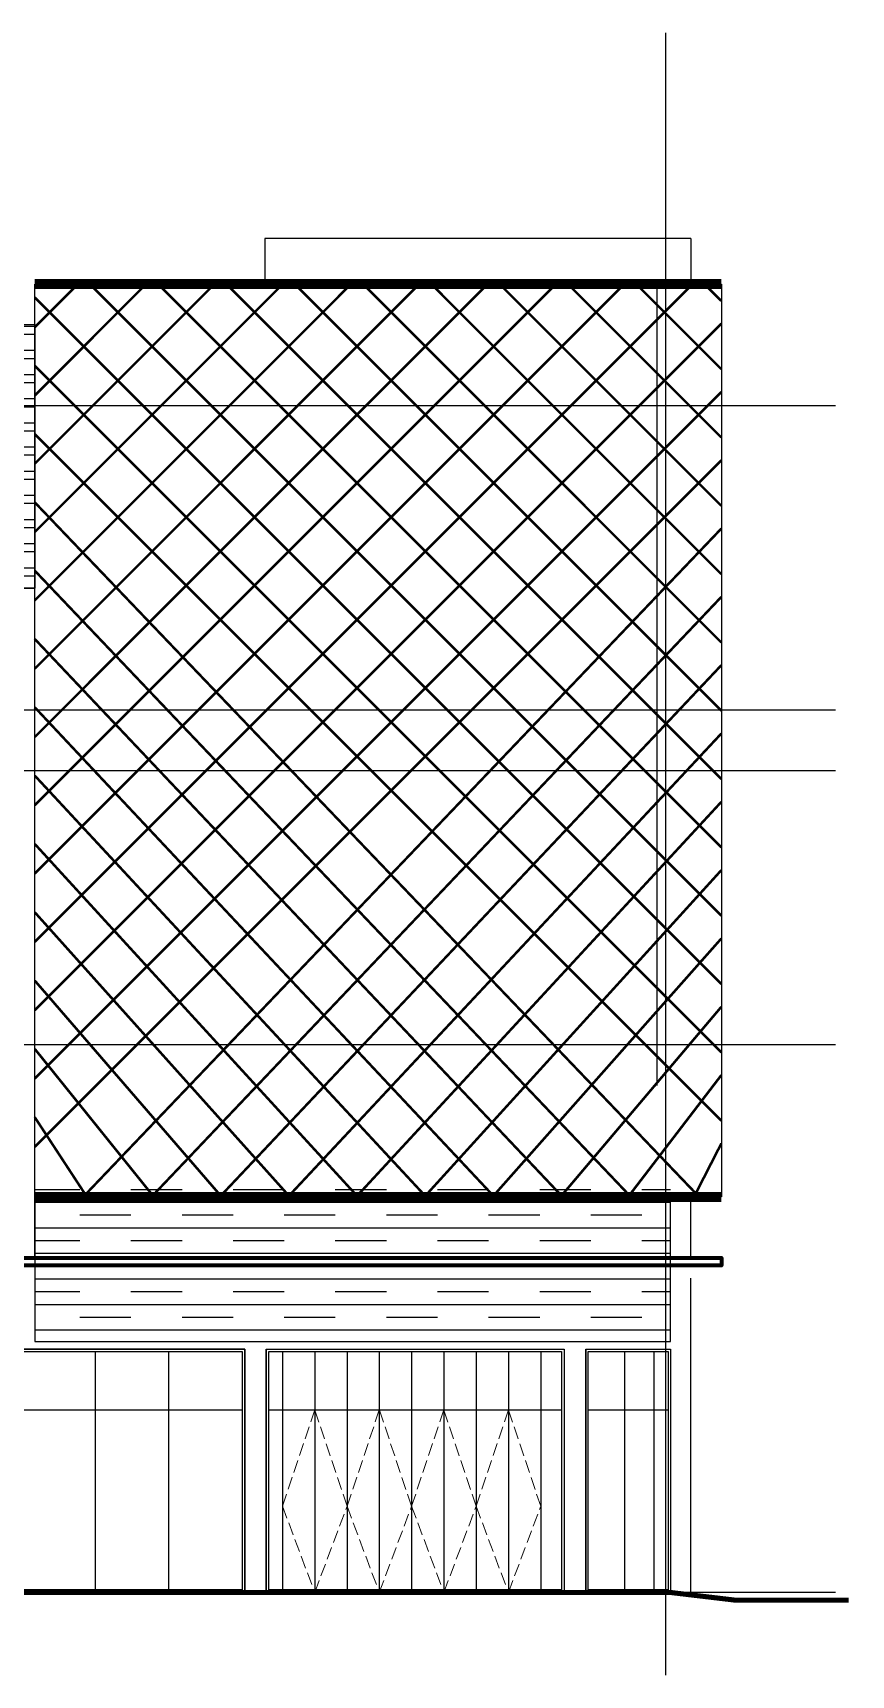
# Model space of a CAD drawing. Extents: x -737978 to 768813, y -372247 to 1140308.
# Drawn here: x -570315 to -554178, y -249678 to -217295 of the extents above; entities that cross this region are included whole.
import ezdxf

# ---------------------------------------------------------------- set-up
doc = ezdxf.new("R2010")
doc.units = 0
doc.header["$LTSCALE"] = 1000
doc.header["$MEASUREMENT"] = 0
doc.linetypes.add('DASH', pattern=[0.35, 0.25, -0.1])
doc.layers.get('0').update_dxf_attribs({"linetype": 'CONTINUOUS'})
for name, color, linetype in [('A-FLOR-OTHER2-ON', 83, 'CONTINUOUS'), ('A-WALL-GLAZ', 141, 'CONTINUOUS'), ('BORDER', 7, 'CONTINUOUS'), ('C-Z-HATCH', 253, 'CONTINUOUS'), ('HZ', 7, 'CONTINUOUS'), ('WALL-PARAPET', 6, 'CONTINUOUS')]:
    doc.layers.add(name, color=color, linetype=linetype)
doc.layers.add('DRAW', color=7, linetype='CONTINUOUS', lineweight=70)
doc.layers.add('L-外墙', color=7, linetype='CONTINUOUS', lineweight=9)
pattern_1 = [(0, (1007.77, 251.94), (1007.7696, 503.8848), [1007.7696, -1007.7696]), (0, (0, 503.9), (0, 503.8848), [])]

msp = doc.modelspace()

# ---------------------------------------------------------------- hatches: boundary and pattern name
at = {"layer": 'HZ'}
h = msp.add_hatch(dxfattribs=at)
h.set_pattern_fill('ANSI32', color=8, scale=300)
h.set_pattern_definition([(0, (-821446.55, -101159.35), (1e-13, 476.25), []), (0, (-821287.8, -101318.1), (1e-13, 476.25), [])])
h.paths.add_polyline_path([(-618737.9, -228247.8), (-618737.9, -223047.8), (-570277.9, -223047.8), (-570277.9, -228247.8)])
h = msp.add_hatch(dxfattribs=at)
h.set_pattern_fill('不能通行的沼泽地', color=8, scale=300)
h.set_pattern_definition(pattern_1)
h.paths.add_polyline_path([(-557737.9, -241447.8), (-557737.9, -239947.8), (-570277.9, -239947.8), (-570277.9, -243097.8), (-567187.9, -243097.8), (-567187.9, -243116.6), (-567187.9, -241447.8)])
h = msp.add_hatch(dxfattribs=at)
h.set_pattern_fill('不能通行的沼泽地', color=8, scale=300)
h.set_pattern_definition(pattern_1)
h.paths.add_polyline_path([(-557737.9, -243097.8), (-557737.9, -241597.8), (-557737.9, -241447.8), (-557737.9, -240247.8), (-570277.9, -240247.8), (-570277.9, -243097.8)])

# ---------------------------------------------------------------- linework, layer by layer
at = {"color": 8}
for points in [[(-557337.9, -221347.8), (-565737.9, -221347.8), (-565737.9, -222247.8)], [(-557337.9, -221347.8), (-557337.9, -221347.8), (-557337.9, -222247.8)], [(-557337.9, -241447.8), (-557337.9, -240247.8), (-557337.9, -240247.8), (-557337.9, -240247.8)], [(-557537.9, -248047.8), (-557337.9, -248047.8), (-557337.9, -241847.8)]]:
    msp.add_lwpolyline(points, dxfattribs=at)
at = {"layer": 'A-FLOR-OTHER2-ON', "color": 0, "const_width": 200}
for points in [[(-570277.9, -222247.8), (-556737.9, -222247.8)], [(-570277.9, -240247.8), (-556737.9, -240247.8)]]:
    msp.add_lwpolyline(points, dxfattribs=at)
at = {"layer": 'A-FLOR-OTHER2-ON', "color": 0}
for points in [[(-570277.9, -240247.8), (-570277.9, -222247.8), (-556737.9, -222247.8), (-556737.9, -240247.8)], [(-618737.9, -228247.8), (-618737.9, -223047.8), (-570277.9, -223047.8), (-570277.9, -228247.8)]]:
    msp.add_lwpolyline(points, close=True, dxfattribs=at)
for points in [[(-608137.9, -243247.8), (-608137.9, -241447.8), (-570277.9, -241447.8), (-570277.9, -243097.8)], [(-570277.9, -243247.8), (-570277.9, -243247.8), (-608137.9, -243247.8)], [(-566137.9, -243447.8), (-566137.9, -248047.8)]]:
    msp.add_lwpolyline(points, dxfattribs=at)
at = {"layer": 'A-WALL-GLAZ'}
for points in [[(-572727.9, -241447.8), (-570277.9, -241447.8), (-570277.9, -228247.8)], [(-572677.9, -228247.8), (-570277.9, -228247.8)], [(-557737.9, -243097.8), (-557737.9, -243097.8), (-557737.9, -243097.8), (-557737.9, -241597.8), (-557737.9, -241597.8), (-557737.9, -241447.8), (-557737.9, -241447.8), (-557737.9, -240247.8), (-570277.9, -240247.8), (-570277.9, -243097.8), (-557737.9, -243097.8), (-557737.9, -243097.8)], [(-557737.9, -243097.8), (-557737.9, -243097.8), (-557737.9, -241597.8)], [(-569087.9, -243297.8), (-569087.9, -248047.8)], [(-567637.9, -243297.8), (-567637.9, -248047.8)], [(-565713.8, -243247.8), (-565713.8, -248047.8)], [(-565392.2, -243297.8), (-565392.2, -247997.8)], [(-564755.8, -243297.8), (-564755.8, -247997.8)], [(-564119.4, -243297.8), (-564119.4, -247997.8)], [(-563483, -243297.8), (-563483, -247997.8)], [(-562846.6, -243297.8), (-562846.6, -247997.8)], [(-562210.2, -243297.8), (-562210.2, -247997.8)], [(-561573.8, -243297.8), (-561573.8, -247997.8)], [(-560937.4, -243297.8), (-560937.4, -247997.8)], [(-560301, -243297.8), (-560301, -247997.8)], [(-559837.8, -243297.8), (-559837.8, -247997.8)], [(-559413.6, -243247.8), (-559413.6, -248047.8)], [(-558645.9, -243297.8), (-558645.9, -247997.8)], [(-558066.3, -243297.8), (-558066.3, -247997.8)], [(-574887.9, -244447.8), (-566187.9, -244447.8)], [(-565663.8, -244447.8), (-559887.8, -244447.8)], [(-559363.6, -244447.8), (-557787.9, -244447.8)]]:
    msp.add_lwpolyline(points, dxfattribs=at)
for points in [[(-566137.9, -243247.8), (-574937.9, -243247.8), (-574937.9, -248047.8), (-566137.9, -248047.8)], [(-574937.9, -243247.8), (-566137.9, -243247.8), (-566137.9, -248047.8), (-574937.9, -248047.8)], [(-574887.9, -243297.8), (-566187.9, -243297.8), (-566187.9, -247997.8), (-574887.9, -247997.8)], [(-559837.8, -248047.8), (-565713.8, -248047.8), (-565713.8, -243247.8), (-559837.8, -243247.8)], [(-559887.8, -247997.8), (-565663.8, -247997.8), (-565663.8, -243297.8), (-559887.8, -243297.8)], [(-559413.6, -243247.8), (-557737.9, -243247.8), (-557737.9, -248047.8), (-559413.6, -248047.8)], [(-559363.6, -243297.8), (-557787.9, -243297.8), (-557787.9, -247997.8), (-559363.6, -247997.8)]]:
    msp.add_lwpolyline(points, close=True, dxfattribs=at)
at = {"layer": 'BORDER', "color": 1}
msp.add_lwpolyline([(-557837.9, -217295.4), (-557837.9, -249677.6)], dxfattribs=at)
at = {"layer": 'C-Z-HATCH', "color": 8}
for points in [[(-554490.3, -224647.8), (-618737.9, -224647.8)], [(-554490.3, -230647.8), (-679752.6, -230647.8)], [(-554490.3, -231847.8), (-679752.6, -231847.8)], [(-554490.3, -237247.8), (-679752.6, -237247.8)]]:
    msp.add_lwpolyline(points, dxfattribs=at)
at = {"layer": 'DRAW', "color": 6}
msp.add_lwpolyline([(-610137.9, -241447.8), (-556737.9, -241447.8), (-556737.9, -241597.8), (-610137.9, -241597.8)], close=True, dxfattribs=at)
at = {"layer": 'HZ', "color": 7, "const_width": 50}
for points in [[(-570277.9, -235221.8), (-557304, -222247.8)], [(-570277.9, -233874.7), (-558651, -222247.8)], [(-570277.9, -232527.7), (-559998.1, -222247.8)], [(-570277.9, -231180.6), (-561345.1, -222247.8)], [(-570277.9, -229833.6), (-562692.1, -222247.8)], [(-570277.9, -228486.6), (-564039.2, -222247.8)], [(-570277.9, -227139.5), (-565386.2, -222247.8)], [(-570277.9, -225792.5), (-566733.2, -222247.8)], [(-570277.9, -224445.4), (-568080.3, -222247.8)], [(-570277.9, -223098.4), (-569427.3, -222247.8)], [(-556737.9, -234704.4), (-569194.6, -222247.8)], [(-556737.9, -233357.4), (-567847.5, -222247.8)], [(-556737.9, -232010.3), (-566500.5, -222247.8)], [(-556737.9, -230663.3), (-565153.5, -222247.8)], [(-556737.9, -229316.3), (-563806.4, -222247.8)], [(-556737.9, -227969.2), (-562459.4, -222247.8)], [(-556737.9, -226622.2), (-561112.3, -222247.8)], [(-556737.9, -225275.1), (-559765.3, -222247.8)], [(-556737.9, -223928.1), (-558418.3, -222247.8)], [(-556737.9, -222581.1), (-557071.2, -222247.8)], [(-556737.9, -236051.4), (-570277.9, -222511.4)], [(-570277.9, -236568.8), (-556737.9, -223028.8)], [(-556737.9, -237398.5), (-570277.9, -223858.5)], [(-570277.9, -237915.8), (-556737.9, -224375.8)], [(-556737.9, -238745.5), (-570277.9, -225205.5)], [(-570277.9, -239262.9), (-556737.9, -225722.9)], [(-557176.1, -240247.8), (-570277.9, -226552.6)], [(-569322.7, -240247.8), (-556737.9, -227069.9)], [(-558522.5, -240247.8), (-570277.9, -227899.6)], [(-567976.4, -240247.8), (-556737.9, -228416.9)], [(-559868.6, -240247.8), (-570277.9, -229246.6)], [(-566630.3, -240247.8), (-556737.9, -229764)], [(-561214.5, -240247.8), (-570277.9, -230593.7)], [(-565284.6, -240247.8), (-556737.9, -231111)], [(-562560, -240247.8), (-570277.9, -231940.7)], [(-563939.2, -240247.8), (-556737.9, -232458.1)], [(-563905, -240247.8), (-570277.9, -233287.8)], [(-562594.6, -240247.8), (-556737.9, -233805.1)], [(-565199.4, -240300.1), (-570277.9, -234634.8)], [(-561251.3, -240247.8), (-556737.9, -235152.1)], [(-566590.9, -240247.8), (-570277.9, -235981.8)], [(-559910.6, -240247.8), (-556737.9, -236499.2)], [(-567928.2, -240247.8), (-570277.9, -237328.9)], [(-558577, -240247.8), (-556737.9, -237846.2)], [(-569248.8, -240247.8), (-570277.9, -238675.9)], [(-557277.8, -240247.8), (-556737.9, -239193.3)]]:
    msp.add_lwpolyline(points, dxfattribs=at)
at = {"layer": 'HZ', "const_width": 100}
msp.add_lwpolyline([(-679776.7, -248197.8), (-678656.2, -248197.8), (-677537.9, -248047.8), (-557737.9, -248047.8), (-556472.5, -248197.8), (-554228.3, -248197.8)], dxfattribs=at)
at = {"layer": 'HZ'}
msp.add_lwpolyline([(-554490.3, -248047.8), (-679752.6, -248047.8)], dxfattribs=at)
at = {"layer": 'L-外墙', "color": 8, "linetype": 'DASH'}
for points in [[(-564755.8, -244447.8), (-565392.2, -246347.8), (-564755.8, -248047.8), (-564119.4, -246347.8), (-564755.8, -244447.8)], [(-563483, -244447.8), (-564119.4, -246347.8), (-563483, -248047.8), (-562846.6, -246347.8), (-563483, -244447.8)], [(-562210.2, -244447.8), (-562846.6, -246347.8), (-562210.2, -248047.8), (-561573.8, -246347.8), (-562210.2, -244447.8)], [(-560937.4, -244447.8), (-561573.8, -246347.8), (-560937.4, -248047.8), (-560301, -246347.8), (-560937.4, -244447.8)]]:
    msp.add_lwpolyline(points, dxfattribs=at)
at = {"layer": 'WALL-PARAPET', "color": 8}
msp.add_lwpolyline([(-558009.5, -222247.8), (-558009.5, -238047.8)], dxfattribs=at)

doc.saveas('drawing.dxf')
